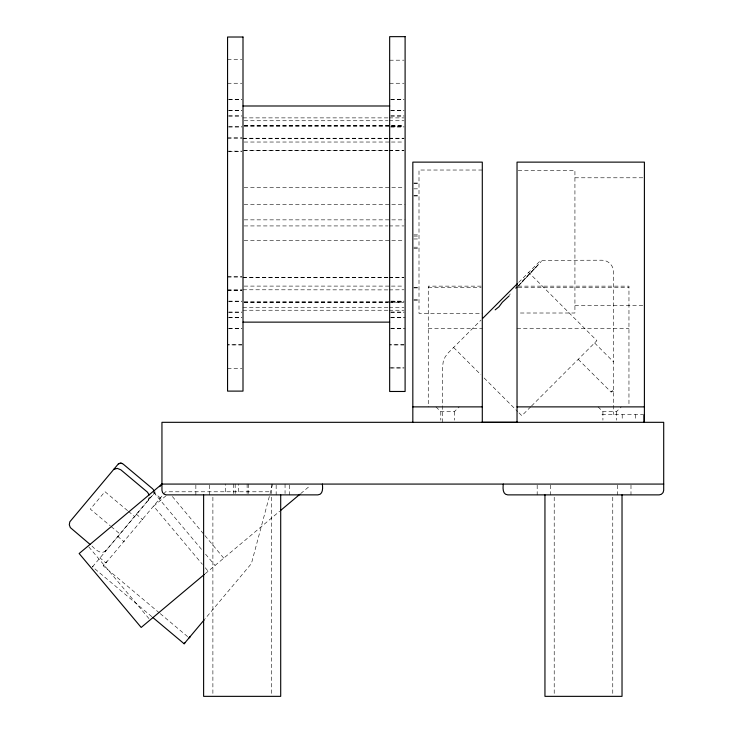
<?xml version="1.0" encoding="UTF-8"?>
<svg xmlns="http://www.w3.org/2000/svg" width="733" height="733" viewBox="0 0 733 733"><rect width="100%" height="100%" fill="white"/><g stroke="black" fill="none" stroke-linecap="round" stroke-linejoin="round"><path stroke-width="0.55" stroke-dasharray="3.67 2.75" d="M442.604 422.29L442.613 366.454L443.263 361.461L445.197 356.806L448.266 352.811L481.031 320.037M148.717 499.356L148.084 500.3L149.44 496.058M149.175 498.312L149.413 497.203M153.866 492.952L154.022 492.21M272.649 484.073L251.401 563.604L204.965 618.945M540.139 262.698L541.421 261.324M509.481 295.262L510.232 293.896M518.442 285.943L521.685 281.784L538.352 264.613L518.442 285.943L538.352 264.613M151.841 616.664L92.477 566.856L93.201 566.004M100.412 557.41L99.981 557.923L105.891 562.889L107.174 561.359M118.224 536.18L117.912 536.556L123.822 541.513L124.143 541.137L123.822 541.513M136.201 514.758L136.521 514.383L142.431 519.34L142.11 519.715L142.431 519.34M153.17 494.537L154.452 493.007L160.362 497.964L159.079 499.494M159.354 612.898L103.353 565.903L165.548 491.788L270.587 491.788M105.891 562.889L106.322 562.376M91.946 545.993C95.208 549.493 101.685 555.532 106.193 550.226L152.418 495.132M92.477 566.856L155.35 491.935M103.353 565.913L104.168 564.941M159.931 498.477L160.362 497.964M518.698 282.379L539.735 261.342L541.458 260.343L601.949 260.206C608.143 260.169 613.567 265.593 613.53 271.787L613.53 414.594M435.979 406.879L440.808 411.699L454.313 411.699L459.142 406.879M530.701 406.824L521.823 415.703L518.616 412.496M531.507 406.018L596.882 340.653L528.649 272.419M578.218 359.317L611.02 392.008L613.53 389.507M598.082 406.879L602.911 411.699L616.416 411.699L621.245 406.879M104.993 551.344L106.184 550.226M166.162 495.645L153.6 506.182L202.363 564.291M205.213 573.728L279.685 511.231M300.686 493.611L310.306 485.539M611.02 392.008L613.53 391.431M227.56 59.675L241.899 59.675M389.663 60.207L404.002 60.179M227.56 83.269L241.899 83.25M389.663 83.269L404.002 83.25M228.659 99.477L241.899 99.477M390.771 99.477L404.002 99.477M228.659 99.67L241.899 99.67M390.771 99.67L404.002 99.67M228.659 110.39L241.899 110.39M390.771 110.39L404.002 110.39M228.659 110.591L241.899 110.591M390.771 110.591L404.002 110.591M228.659 115.896L241.899 115.896M390.771 115.896L404.002 115.896M228.659 116.052L241.899 116.052M390.771 116.052L404.002 116.052M242.999 117.885L387.977 117.885M389.122 117.885L403.965 117.885M244.144 120.743L387.977 120.743M389.122 120.743L403.965 120.743M244.144 125.627L390.268 125.627M391.404 125.627L403.965 125.627M244.144 125.764L390.268 125.764M391.404 125.764L403.965 125.764M244.144 126.525L403.965 126.507M228.659 126.8L241.899 126.8M390.771 126.8L404.002 126.8M228.659 126.983L241.899 126.983M390.771 126.983L404.002 126.983M227.56 137.777L241.899 137.657M242.999 138.235L387.977 138.235M389.122 138.235L403.965 138.235M227.56 138.345L241.899 138.345M242.999 138.354L387.977 138.354M389.122 138.354L403.965 138.354M244.144 142.028L390.268 142.028M391.404 142.028L403.965 142.028M244.144 150.586L387.977 150.586M389.122 150.586L403.965 150.586M242.999 150.705L387.977 150.705M389.122 150.705L403.965 150.705M227.56 151.163L241.899 151.163M228.659 151.282L241.899 151.282M482.296 170.029L419.001 170.029L419.001 313.376L482.296 313.376M518.167 170.276L574.929 170.276L574.929 313.009L518.167 313.009M574.929 177.789L643.262 177.789M413.852 183.03L419.001 183.03M413.852 183.626L419.001 183.626M244.144 187.648L403.965 187.648M413.852 188.83L419.001 188.83M413.852 195.372L419.001 195.372M413.852 195.977L419.001 195.977M244.144 204.415L405.102 204.415M244.144 219.854L405.102 219.854M244.144 225.929L387.977 225.929M389.122 225.929L403.965 225.929M413.852 234.872L419.001 234.872M413.852 236.072L419.001 236.072M413.852 238.976L419.001 238.976M244.144 240.479L403.965 240.479M413.852 247.213L419.001 247.213M413.852 248.414L419.001 248.414M227.56 276.845L241.899 276.845M227.56 276.964L241.899 276.964M242.999 277.422L387.977 277.422M389.122 277.422L403.965 277.422M242.999 277.541L387.977 277.541M389.122 277.541L403.965 277.541M244.144 286.099L390.268 286.099M391.404 286.099L403.965 286.099M481.169 286.145L428.264 286.145L428.264 406.879M518.176 286.145L628.96 286.145L628.96 405.734M413.852 287.309L419.001 287.309M428.264 287.382L481.169 287.382M518.176 287.382L628.96 287.382M413.852 287.913L419.001 287.913M227.56 289.782L241.899 289.782M242.999 289.773L387.977 289.892M389.122 289.892L403.965 289.773M227.56 290.35L241.899 290.35M227.56 290.47L241.899 290.47M413.852 299.66L419.001 299.66M413.852 300.255L419.001 300.255M228.659 301.144L241.899 301.144M390.771 301.144L404.002 301.144M228.659 301.327L241.899 301.327M390.771 301.327L404.002 301.327M244.144 301.602L403.965 301.602M244.144 302.363L390.268 302.363M391.404 302.363L403.965 302.363M244.144 302.5L387.977 302.5M389.122 302.5L403.965 302.5M574.929 305.679L643.262 305.679M242.999 307.384L387.977 307.384M389.122 307.384L403.965 307.384M242.999 310.242L387.977 310.242M389.122 310.242L403.965 310.242M228.659 312.075L241.899 312.075M390.771 312.075L404.002 312.075M228.659 312.231L241.899 312.231M390.771 312.231L404.002 312.231M228.659 317.536L241.899 317.536M390.771 317.536L405.102 317.536M228.659 317.737L241.899 317.737M390.771 317.737L404.002 317.737M228.659 328.457L241.899 328.457M390.771 328.457L404.002 328.457M228.659 328.641L241.899 328.641M390.771 328.641L405.102 328.641M428.264 328.558L482.296 328.558M517.031 328.558L628.96 328.558M389.663 367.92L404.002 367.92M390.771 367.948L404.002 367.948M227.56 368.452L241.899 368.452M601.949 414.594L642.85 414.594M225.462 491.788L225.233 484.073M238.509 491.788L238.738 484.073M127.56 510.626L104.947 491.66L90.315 509.105L110.317 525.882M128.431 511.359L134.515 516.463M111.187 526.615L119.882 533.908M160.225 613.622L189.105 637.857M594.591 342.943L613.53 361.882M453.599 347.469L480.885 374.765M484.101 377.981L517.81 411.689M153.747 492.429L202.638 550.694M205.561 554.166L215.044 565.473M205.267 567.763L208.181 571.236M88.812 546.919L150.109 619.962M172.383 496.516L204.223 534.714M204.947 535.585L223.757 558.161M635.722 414.594L635.722 420.11M630.985 485.154L630.985 494.876M622.207 414.594L622.207 420.11M617.479 485.154L617.479 494.876M616.416 411.699L616.416 420.192M612.761 497.166L612.761 694.059M602.911 411.699L602.911 420.192M554.212 497.166L554.212 694.059M550.694 485.154L550.694 494.876M537.179 485.154L537.179 494.876M454.313 411.699L454.313 420.192M440.808 411.699L440.808 420.192M289.663 485.154L289.663 494.876M285.055 484.073L285.055 493.547M276.158 485.154L276.158 494.876M271.549 484.073L271.549 493.547M271.439 497.166L271.439 694.059M248.679 484.073L248.679 493.547M247.122 484.073L247.122 493.547M235.174 484.073L235.174 493.547M233.607 484.073L233.607 493.547M212.891 497.166L212.891 694.059M209.372 485.154L209.372 494.876M195.858 485.154L195.858 494.876M241.899 344.858L227.56 344.858L241.899 344.876M404.002 344.858L389.663 344.858L404.002 344.876"/><path stroke-width="1.1" d="M644.005 422.318L644.005 414.594M152.711 617.397L184.139 643.766L204.25 619.797M159.748 486.694L161.947 484.073L663.704 484.073M184.139 643.766L184.853 642.914M482.653 318.424L517.351 283.717M509.105 295.949L502.316 302.271L498.962 306.806L495.169 309.848M152.666 488.838L123.098 464.026L121.037 463.155L118.407 463.824L69.818 521.823L69.296 524.773L70.322 527.595L90.232 544.555M161.947 484.073L79.155 553.534L141.185 627.448L204.452 574.37M280.565 510.498L299.815 494.344M515.693 288.115L517.067 287.024M114.779 468.818L114.036 469.202L117.344 468.405L120.789 469.78L147.397 492.109L149.23 494.94M118.407 463.824L120.276 463.137L122.246 463.485M242.999 105.992L389.663 105.992M242.999 322.135L389.663 322.135M412.826 406.879L482.296 406.879M517.031 406.879L644.399 406.879M481.902 422.29L517.351 422.3M153.197 489.378L154.031 491.458M644.399 422.318L644.399 162.13L517.031 162.13L517.031 422.318M622.024 494.876L622.024 696.35L544.949 696.35L544.949 494.876M503.269 484.073C502.893 487.793 502.38 494.564 507.731 494.876L659.242 494.876L661.395 494.253L663.081 492.558L663.704 490.249L663.704 422.318L161.947 422.318L161.947 490.249L162.561 492.558L164.256 494.253L166.409 494.876L317.92 494.876C323.271 494.564 322.758 487.793 322.383 484.073M482.296 422.318L482.296 162.13L412.826 162.13L412.826 422.318M280.702 494.876L280.702 696.35L203.618 696.35L203.618 494.876M189.911 636.885L189.105 637.847L189.911 636.895M405.102 36.65L389.663 36.65L389.663 391.477L405.102 391.477L405.102 36.65M242.999 37.017L227.56 37.017L227.56 391.11L242.999 391.11L242.999 37.017"/></g></svg>
